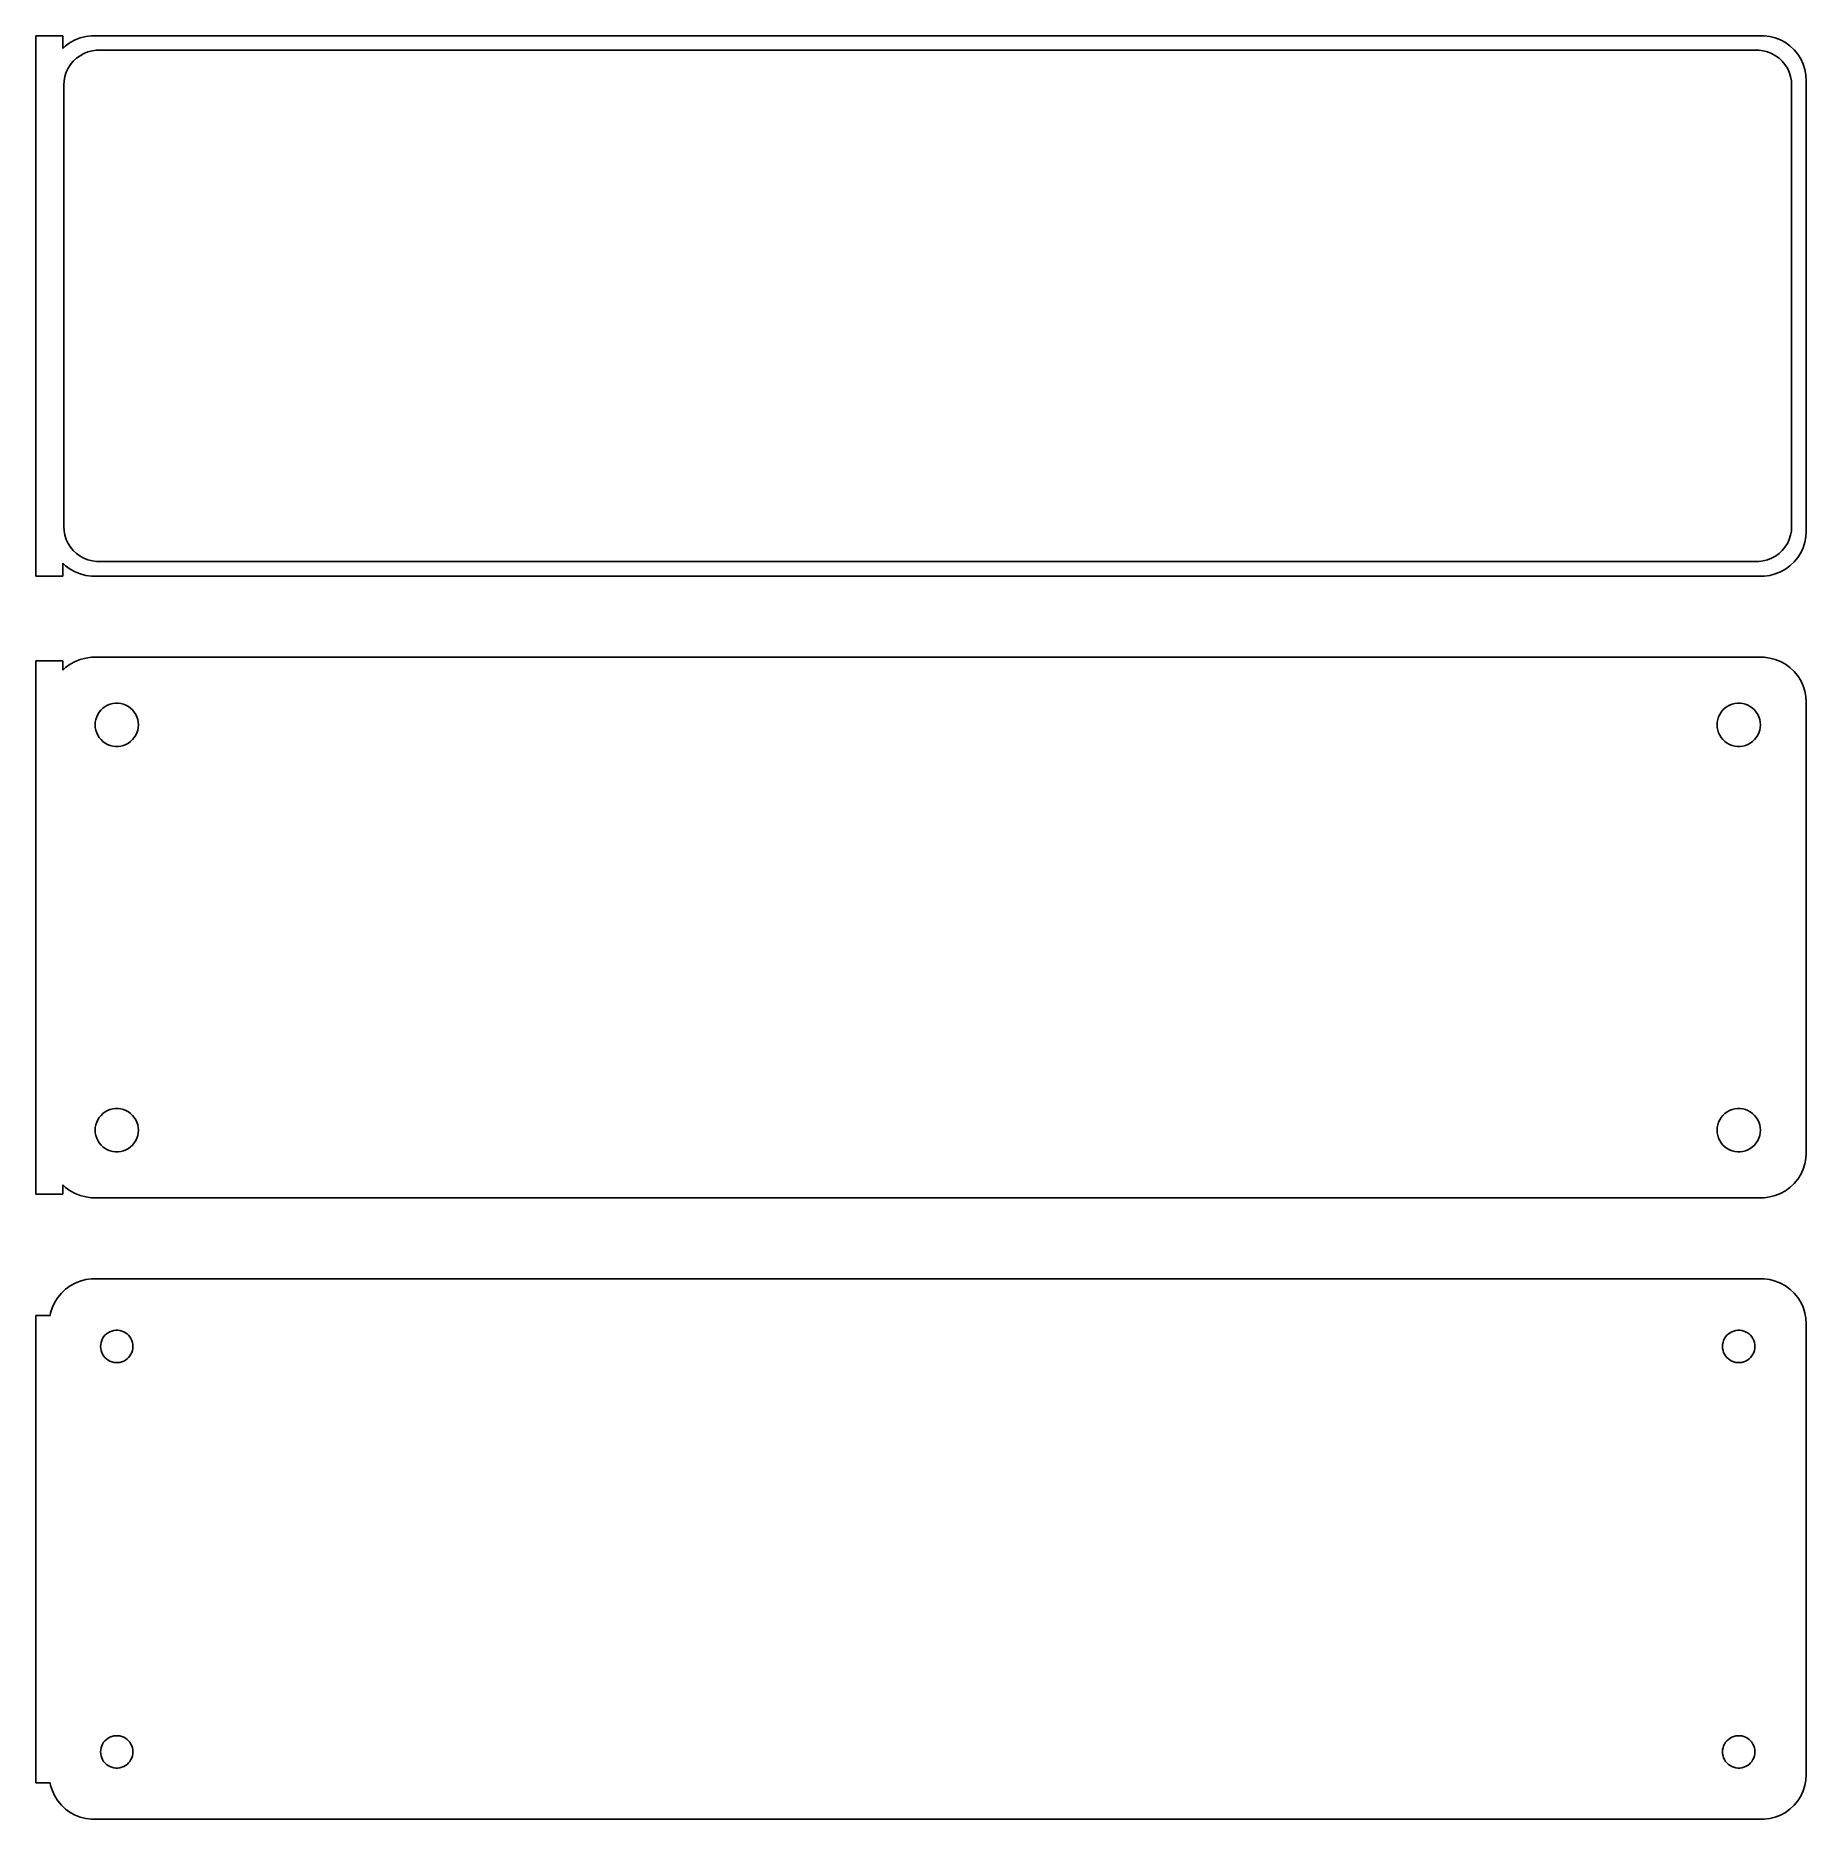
# Model space of a CAD drawing. Header units: metres. Extents: x -99 to 98, y 108 to 306.
import ezdxf

# ---------------------------------------------------------------- set-up
doc = ezdxf.new("R2010")
doc.units = ezdxf.units.M

msp = doc.modelspace()

# ---------------------------------------------------------------- linework, layer by layer
for p, q in [((-96, 305.99), (-99, 305.99)), ((-99, 305.99), (-99, 246.01)), ((-96, 304.559), (-96, 305.99)), ((-95.1791, 305.222), (-95.6871, 304.853)), ((-94.6289, 305.524), (-95.1791, 305.222)), ((-94.0451, 305.755), (-94.6289, 305.524)), ((-93.4369, 305.911), (-94.0451, 305.755)), ((-92.8139, 305.99), (-93.4369, 305.911)), ((92.8139, 305.99), (-92.8139, 305.99)), ((93.4369, 305.911), (92.8139, 305.99)), ((94.0451, 305.755), (93.4369, 305.911)), ((94.6289, 305.524), (94.0451, 305.755)), ((95.1791, 305.222), (94.6289, 305.524)), ((95.6871, 304.853), (95.1791, 305.222)), ((-95.6871, 304.853), (-96, 304.559)), ((-95.133, 302.776), (-94.823, 303.151)), ((-94.823, 303.151), (-94.4685, 303.484)), ((-94.4685, 303.484), (-94.0751, 303.77)), ((-94.0751, 303.77), (-93.6489, 304.004)), ((-93.6489, 304.004), (-93.1967, 304.183)), ((-93.1967, 304.183), (-92.7256, 304.304)), ((-92.7256, 304.304), (-92.2432, 304.365)), ((-92.2432, 304.365), (92.2432, 304.365)), ((92.2432, 304.365), (92.7256, 304.304)), ((92.7256, 304.304), (93.1967, 304.183)), ((93.1967, 304.183), (93.6489, 304.004)), ((93.6489, 304.004), (94.0751, 303.77)), ((94.0751, 303.77), (94.4685, 303.484)), ((94.4685, 303.484), (94.823, 303.151)), ((94.823, 303.151), (95.133, 302.776)), ((96.1448, 304.423), (95.6871, 304.853)), ((96.5451, 303.939), (96.1448, 304.423)), ((96.8815, 303.409), (96.5451, 303.939)), ((97.1489, 302.841), (96.8815, 303.409)), ((-95.8726, 300.5), (-95.8421, 300.985)), ((-95.8421, 300.985), (-95.751, 301.463)), ((-95.751, 301.463), (-95.6007, 301.926)), ((-95.6007, 301.926), (-95.3936, 302.366)), ((-95.3936, 302.366), (-95.133, 302.776)), ((95.133, 302.776), (95.3936, 302.366)), ((95.3936, 302.366), (95.6007, 301.926)), ((95.6007, 301.926), (95.751, 301.463)), ((95.751, 301.463), (95.8421, 300.985)), ((95.8421, 300.985), (95.8726, 300.5)), ((97.3429, 302.243), (97.1489, 302.841)), ((97.4606, 301.627), (97.3429, 302.243)), ((97.5, 301), (97.4606, 301.627)), ((97.5, 251), (97.5, 301)), ((-95.8726, 251.5), (-95.8726, 300.5)), ((95.8726, 300.5), (95.8726, 251.5)), ((-95.8421, 251.015), (-95.8726, 251.5)), ((95.8726, 251.5), (95.8421, 251.015)), ((-95.751, 250.537), (-95.8421, 251.015)), ((-95.6007, 250.074), (-95.751, 250.537)), ((-95.3936, 249.634), (-95.6007, 250.074)), ((-95.133, 249.224), (-95.3936, 249.634)), ((95.3936, 249.634), (95.133, 249.224)), ((95.6007, 250.074), (95.3936, 249.634)), ((95.751, 250.537), (95.6007, 250.074)), ((95.8421, 251.015), (95.751, 250.537)), ((97.1489, 249.159), (97.3429, 249.757)), ((97.3429, 249.757), (97.4606, 250.373)), ((97.4606, 250.373), (97.5, 251)), ((-94.823, 248.849), (-95.133, 249.224)), ((-94.4685, 248.516), (-94.823, 248.849)), ((-94.0751, 248.23), (-94.4685, 248.516)), ((-93.6489, 247.996), (-94.0751, 248.23)), ((-93.1967, 247.817), (-93.6489, 247.996)), ((-92.7256, 247.696), (-93.1967, 247.817)), ((-92.2432, 247.635), (-92.7256, 247.696)), ((92.2432, 247.635), (-92.2432, 247.635)), ((92.7256, 247.696), (92.2432, 247.635)), ((93.1967, 247.817), (92.7256, 247.696)), ((93.6489, 247.996), (93.1967, 247.817)), ((94.0751, 248.23), (93.6489, 247.996)), ((94.4685, 248.516), (94.0751, 248.23)), ((94.823, 248.849), (94.4685, 248.516)), ((95.133, 249.224), (94.823, 248.849)), ((95.6871, 247.147), (96.1448, 247.577)), ((96.1448, 247.577), (96.5451, 248.061)), ((96.5451, 248.061), (96.8815, 248.591)), ((96.8815, 248.591), (97.1489, 249.159)), ((-99, 246.01), (-96, 246.01)), ((-96, 247.441), (-95.6871, 247.147)), ((-96, 246.01), (-96, 247.441)), ((-95.6871, 247.147), (-95.1791, 246.778)), ((-95.1791, 246.778), (-94.6289, 246.476)), ((-94.6289, 246.476), (-94.0451, 246.245)), ((-94.0451, 246.245), (-93.4369, 246.089)), ((-93.4369, 246.089), (-92.8139, 246.01)), ((-92.8139, 246.01), (92.8139, 246.01)), ((92.8139, 246.01), (93.4369, 246.089)), ((93.4369, 246.089), (94.0451, 246.245)), ((94.0451, 246.245), (94.6289, 246.476)), ((94.6289, 246.476), (95.1791, 246.778)), ((95.1791, 246.778), (95.6871, 247.147)), ((-96, 236.615), (-99, 236.615)), ((-99, 236.615), (-99, 177.385)), ((-96, 235.559), (-96, 236.615)), ((-95.6871, 235.853), (-96, 235.559)), ((-95.1791, 236.222), (-95.6871, 235.853)), ((-94.6289, 236.524), (-95.1791, 236.222)), ((-94.0451, 236.755), (-94.6289, 236.524)), ((-93.4369, 236.911), (-94.0451, 236.755)), ((-92.8139, 236.99), (-93.4369, 236.911)), ((92.8139, 236.99), (-92.8139, 236.99)), ((93.4369, 236.911), (92.8139, 236.99)), ((94.0451, 236.755), (93.4369, 236.911)), ((94.6289, 236.524), (94.0451, 236.755)), ((95.1791, 236.222), (94.6289, 236.524)), ((95.6871, 235.853), (95.1791, 236.222)), ((96.1448, 235.423), (95.6871, 235.853)), ((96.5451, 234.939), (96.1448, 235.423)), ((96.8815, 234.409), (96.5451, 234.939)), ((97.1489, 233.841), (96.8815, 234.409)), ((97.3429, 233.243), (97.1489, 233.841)), ((-91.286, 231.526), (-91.0219, 231.672)), ((-91.0219, 231.672), (-90.7416, 231.783)), ((-90.7416, 231.783), (-90.4497, 231.857)), ((-90.4497, 231.857), (-90.1507, 231.895)), ((-90.1507, 231.895), (-89.8493, 231.895)), ((-89.8493, 231.895), (-89.5503, 231.857)), ((-89.5503, 231.857), (-89.2584, 231.783)), ((-89.2584, 231.783), (-88.9781, 231.672)), ((-88.9781, 231.672), (-88.714, 231.526)), ((88.714, 231.526), (88.9781, 231.672)), ((88.9781, 231.672), (89.2584, 231.783)), ((89.2584, 231.783), (89.5503, 231.857)), ((89.5503, 231.857), (89.8493, 231.895)), ((89.8493, 231.895), (90.1507, 231.895)), ((90.1507, 231.895), (90.4497, 231.857)), ((90.4497, 231.857), (90.7416, 231.783)), ((90.7416, 231.783), (91.0219, 231.672)), ((91.0219, 231.672), (91.286, 231.526)), ((97.4606, 232.627), (97.3429, 233.243)), ((97.5, 232), (97.4606, 232.627)), ((97.5, 182), (97.5, 232)), ((-92.4, 229.5), (-92.3811, 229.801)), ((-92.3811, 229.801), (-92.3246, 230.097)), ((-92.3246, 230.097), (-92.2315, 230.383)), ((-92.2315, 230.383), (-92.1031, 230.656)), ((-92.1031, 230.656), (-91.9416, 230.911)), ((-91.9416, 230.911), (-91.7495, 231.143)), ((-91.7495, 231.143), (-91.5298, 231.349)), ((-91.5298, 231.349), (-91.286, 231.526)), ((-88.714, 231.526), (-88.4702, 231.349)), ((-88.4702, 231.349), (-88.2505, 231.143)), ((-88.2505, 231.143), (-88.0583, 230.911)), ((-88.0583, 230.911), (-87.8969, 230.656)), ((-87.8969, 230.656), (-87.7685, 230.383)), ((-87.7685, 230.383), (-87.6754, 230.097)), ((-87.6754, 230.097), (-87.6189, 229.801)), ((-87.6189, 229.801), (-87.6, 229.5)), ((87.6, 229.5), (87.6189, 229.801)), ((87.6189, 229.801), (87.6754, 230.097)), ((87.6754, 230.097), (87.7685, 230.383)), ((87.7685, 230.383), (87.8969, 230.656)), ((87.8969, 230.656), (88.0583, 230.911)), ((88.0583, 230.911), (88.2505, 231.143)), ((88.2505, 231.143), (88.4702, 231.349)), ((88.4702, 231.349), (88.714, 231.526)), ((91.286, 231.526), (91.5298, 231.349)), ((91.5298, 231.349), (91.7495, 231.143)), ((91.7495, 231.143), (91.9416, 230.911)), ((91.9416, 230.911), (92.1031, 230.656)), ((92.1031, 230.656), (92.2315, 230.383)), ((92.2315, 230.383), (92.3246, 230.097)), ((92.3246, 230.097), (92.3811, 229.801)), ((92.3811, 229.801), (92.4, 229.5)), ((-92.3811, 229.199), (-92.4, 229.5)), ((-92.3246, 228.903), (-92.3811, 229.199)), ((-92.2315, 228.617), (-92.3246, 228.903)), ((-92.1031, 228.344), (-92.2315, 228.617)), ((-91.9416, 228.089), (-92.1031, 228.344)), ((-91.7495, 227.857), (-91.9416, 228.089)), ((-91.5298, 227.651), (-91.7495, 227.857)), ((-88.2505, 227.857), (-88.4702, 227.651)), ((-88.0583, 228.089), (-88.2505, 227.857)), ((-87.8969, 228.344), (-88.0583, 228.089)), ((-87.7685, 228.617), (-87.8969, 228.344)), ((-87.6754, 228.903), (-87.7685, 228.617)), ((-87.6189, 229.199), (-87.6754, 228.903)), ((-87.6, 229.5), (-87.6189, 229.199)), ((87.6189, 229.199), (87.6, 229.5)), ((87.6754, 228.903), (87.6189, 229.199)), ((87.7685, 228.617), (87.6754, 228.903)), ((87.8969, 228.344), (87.7685, 228.617)), ((88.0583, 228.089), (87.8969, 228.344)), ((88.2505, 227.857), (88.0583, 228.089)), ((88.4702, 227.651), (88.2505, 227.857)), ((91.7495, 227.857), (91.5298, 227.651)), ((91.9416, 228.089), (91.7495, 227.857)), ((92.1031, 228.344), (91.9416, 228.089)), ((92.2315, 228.617), (92.1031, 228.344)), ((92.3246, 228.903), (92.2315, 228.617)), ((92.3811, 229.199), (92.3246, 228.903)), ((92.4, 229.5), (92.3811, 229.199)), ((-91.286, 227.474), (-91.5298, 227.651)), ((-91.0219, 227.328), (-91.286, 227.474)), ((-90.7416, 227.217), (-91.0219, 227.328)), ((-90.4497, 227.143), (-90.7416, 227.217)), ((-90.1507, 227.105), (-90.4497, 227.143)), ((-89.8493, 227.105), (-90.1507, 227.105)), ((-89.5503, 227.143), (-89.8493, 227.105)), ((-89.2584, 227.217), (-89.5503, 227.143)), ((-88.9781, 227.328), (-89.2584, 227.217)), ((-88.714, 227.474), (-88.9781, 227.328)), ((-88.4702, 227.651), (-88.714, 227.474)), ((88.714, 227.474), (88.4702, 227.651)), ((88.9781, 227.328), (88.714, 227.474)), ((89.2584, 227.217), (88.9781, 227.328)), ((89.5503, 227.143), (89.2584, 227.217)), ((89.8493, 227.105), (89.5503, 227.143)), ((90.1507, 227.105), (89.8493, 227.105)), ((90.4497, 227.143), (90.1507, 227.105)), ((90.7416, 227.217), (90.4497, 227.143)), ((91.0219, 227.328), (90.7416, 227.217)), ((91.286, 227.474), (91.0219, 227.328)), ((91.5298, 227.651), (91.286, 227.474)), ((-91.9416, 185.911), (-91.7495, 186.143)), ((-91.7495, 186.143), (-91.5298, 186.349)), ((-91.5298, 186.349), (-91.286, 186.526)), ((-91.286, 186.526), (-91.0219, 186.672)), ((-91.0219, 186.672), (-90.7416, 186.783)), ((-90.7416, 186.783), (-90.4497, 186.857)), ((-90.4497, 186.857), (-90.1507, 186.895)), ((-90.1507, 186.895), (-89.8493, 186.895)), ((-89.8493, 186.895), (-89.5503, 186.857)), ((-89.5503, 186.857), (-89.2584, 186.783)), ((-89.2584, 186.783), (-88.9781, 186.672)), ((-88.9781, 186.672), (-88.714, 186.526)), ((-88.714, 186.526), (-88.4702, 186.349)), ((-88.4702, 186.349), (-88.2505, 186.143)), ((-88.2505, 186.143), (-88.0583, 185.911)), ((88.0583, 185.911), (88.2505, 186.143)), ((88.2505, 186.143), (88.4702, 186.349)), ((88.4702, 186.349), (88.714, 186.526)), ((88.714, 186.526), (88.9781, 186.672)), ((88.9781, 186.672), (89.2584, 186.783)), ((89.2584, 186.783), (89.5503, 186.857)), ((89.5503, 186.857), (89.8493, 186.895)), ((89.8493, 186.895), (90.1507, 186.895)), ((90.1507, 186.895), (90.4497, 186.857)), ((90.4497, 186.857), (90.7416, 186.783)), ((90.7416, 186.783), (91.0219, 186.672)), ((91.0219, 186.672), (91.286, 186.526)), ((91.286, 186.526), (91.5298, 186.349)), ((91.5298, 186.349), (91.7495, 186.143)), ((91.7495, 186.143), (91.9416, 185.911)), ((-92.4, 184.5), (-92.3811, 184.801)), ((-92.3811, 184.199), (-92.4, 184.5)), ((-92.3811, 184.801), (-92.3246, 185.097)), ((-92.3246, 183.903), (-92.3811, 184.199)), ((-92.3246, 185.097), (-92.2315, 185.383)), ((-92.2315, 185.383), (-92.1031, 185.656)), ((-92.1031, 185.656), (-91.9416, 185.911)), ((-88.0583, 185.911), (-87.8969, 185.656)), ((-87.8969, 185.656), (-87.7685, 185.383)), ((-87.7685, 185.383), (-87.6754, 185.097)), ((-87.6754, 185.097), (-87.6189, 184.801)), ((-87.6189, 184.199), (-87.6754, 183.903)), ((-87.6189, 184.801), (-87.6, 184.5)), ((-87.6, 184.5), (-87.6189, 184.199)), ((87.6, 184.5), (87.6189, 184.801)), ((87.6189, 184.199), (87.6, 184.5)), ((87.6189, 184.801), (87.6754, 185.097)), ((87.6754, 183.903), (87.6189, 184.199)), ((87.6754, 185.097), (87.7685, 185.383)), ((87.7685, 185.383), (87.8969, 185.656)), ((87.8969, 185.656), (88.0583, 185.911)), ((91.9416, 185.911), (92.1031, 185.656)), ((92.1031, 185.656), (92.2315, 185.383)), ((92.2315, 185.383), (92.3246, 185.097)), ((92.3246, 185.097), (92.3811, 184.801)), ((92.3811, 184.199), (92.3246, 183.903)), ((92.3811, 184.801), (92.4, 184.5)), ((92.4, 184.5), (92.3811, 184.199)), ((-92.2315, 183.617), (-92.3246, 183.903)), ((-92.1031, 183.344), (-92.2315, 183.617)), ((-91.9416, 183.089), (-92.1031, 183.344)), ((-91.7495, 182.857), (-91.9416, 183.089)), ((-91.5298, 182.651), (-91.7495, 182.857)), ((-91.286, 182.474), (-91.5298, 182.651)), ((-91.0219, 182.328), (-91.286, 182.474)), ((-90.7416, 182.217), (-91.0219, 182.328)), ((-90.4497, 182.143), (-90.7416, 182.217)), ((-90.1507, 182.105), (-90.4497, 182.143)), ((-89.5503, 182.143), (-89.8493, 182.105)), ((-89.2584, 182.217), (-89.5503, 182.143)), ((-88.9781, 182.328), (-89.2584, 182.217)), ((-88.714, 182.474), (-88.9781, 182.328)), ((-88.4702, 182.651), (-88.714, 182.474)), ((-88.2505, 182.857), (-88.4702, 182.651)), ((-88.0583, 183.089), (-88.2505, 182.857)), ((-87.8969, 183.344), (-88.0583, 183.089)), ((-87.7685, 183.617), (-87.8969, 183.344)), ((-87.6754, 183.903), (-87.7685, 183.617)), ((87.7685, 183.617), (87.6754, 183.903)), ((87.8969, 183.344), (87.7685, 183.617)), ((88.0583, 183.089), (87.8969, 183.344)), ((88.2505, 182.857), (88.0583, 183.089)), ((88.4702, 182.651), (88.2505, 182.857)), ((88.714, 182.474), (88.4702, 182.651)), ((88.9781, 182.328), (88.714, 182.474)), ((89.2584, 182.217), (88.9781, 182.328)), ((89.5503, 182.143), (89.2584, 182.217)), ((89.8493, 182.105), (89.5503, 182.143)), ((90.4497, 182.143), (90.1507, 182.105)), ((90.7416, 182.217), (90.4497, 182.143)), ((91.0219, 182.328), (90.7416, 182.217)), ((91.286, 182.474), (91.0219, 182.328)), ((91.5298, 182.651), (91.286, 182.474)), ((91.7495, 182.857), (91.5298, 182.651)), ((91.9416, 183.089), (91.7495, 182.857)), ((92.1031, 183.344), (91.9416, 183.089)), ((92.2315, 183.617), (92.1031, 183.344)), ((92.3246, 183.903), (92.2315, 183.617)), ((-89.8493, 182.105), (-90.1507, 182.105)), ((90.1507, 182.105), (89.8493, 182.105)), ((97.1489, 180.159), (97.3429, 180.757)), ((97.3429, 180.757), (97.4606, 181.373)), ((97.4606, 181.373), (97.5, 182)), ((-96, 177.385), (-96, 178.441)), ((-96, 178.441), (-95.6871, 178.147)), ((95.6871, 178.147), (96.1448, 178.577)), ((96.1448, 178.577), (96.5451, 179.061)), ((96.5451, 179.061), (96.8815, 179.591)), ((96.8815, 179.591), (97.1489, 180.159)), ((-99, 177.385), (-96, 177.385)), ((-95.6871, 178.147), (-95.1791, 177.778)), ((-95.1791, 177.778), (-94.6289, 177.476)), ((-94.6289, 177.476), (-94.0451, 177.245)), ((-94.0451, 177.245), (-93.4369, 177.089)), ((-93.4369, 177.089), (-92.8139, 177.01)), ((-92.8139, 177.01), (92.8139, 177.01)), ((92.8139, 177.01), (93.4369, 177.089)), ((93.4369, 177.089), (94.0451, 177.245)), ((94.0451, 177.245), (94.6289, 177.476)), ((94.6289, 177.476), (95.1791, 177.778)), ((95.1791, 177.778), (95.6871, 178.147)), ((-96.1448, 166.423), (-96.5451, 165.939)), ((-95.6871, 166.853), (-96.1448, 166.423)), ((-95.1791, 167.222), (-95.6871, 166.853)), ((-94.6289, 167.524), (-95.1791, 167.222)), ((-94.0451, 167.755), (-94.6289, 167.524)), ((-93.4369, 167.911), (-94.0451, 167.755)), ((-92.8139, 167.99), (-93.4369, 167.911)), ((92.8139, 167.99), (-92.8139, 167.99)), ((93.4369, 167.911), (92.8139, 167.99)), ((94.0451, 167.755), (93.4369, 167.911)), ((94.6289, 167.524), (94.0451, 167.755)), ((95.1791, 167.222), (94.6289, 167.524)), ((95.6871, 166.853), (95.1791, 167.222)), ((96.1448, 166.423), (95.6871, 166.853)), ((96.5451, 165.939), (96.1448, 166.423)), ((-97.1489, 164.841), (-97.3429, 164.243)), ((-96.8815, 165.409), (-97.1489, 164.841)), ((-96.5451, 165.939), (-96.8815, 165.409)), ((96.8815, 165.409), (96.5451, 165.939)), ((97.1489, 164.841), (96.8815, 165.409)), ((97.3429, 164.243), (97.1489, 164.841)), ((-97.4, 163.944), (-99, 163.944)), ((-99, 163.944), (-99, 112.056)), ((-97.3429, 164.243), (-97.4, 163.944)), ((97.4606, 163.627), (97.3429, 164.243)), ((97.5, 163), (97.4606, 163.627)), ((97.5, 113), (97.5, 163)), ((-91.8, 160.5), (-91.7858, 160.726)), ((-91.7858, 160.274), (-91.8, 160.5)), ((-91.7858, 160.726), (-91.7434, 160.948)), ((-91.7434, 160.948), (-91.6736, 161.163)), ((-91.6736, 161.163), (-91.5773, 161.367)), ((-91.5773, 161.367), (-91.4562, 161.558)), ((-91.4562, 161.558), (-91.3121, 161.732)), ((-91.3121, 161.732), (-91.1474, 161.887)), ((-91.1474, 161.887), (-90.9645, 162.02)), ((-90.9645, 162.02), (-90.7664, 162.129)), ((-90.7664, 162.129), (-90.5562, 162.212)), ((-90.5562, 162.212), (-90.3373, 162.268)), ((-90.3373, 162.268), (-90.113, 162.296)), ((-90.113, 162.296), (-89.887, 162.296)), ((-89.887, 162.296), (-89.6627, 162.268)), ((-89.6627, 162.268), (-89.4438, 162.212)), ((-89.4438, 162.212), (-89.2336, 162.129)), ((-89.2336, 162.129), (-89.0355, 162.02)), ((-89.0355, 162.02), (-88.8526, 161.887)), ((-88.8526, 161.887), (-88.6879, 161.732)), ((-88.6879, 161.732), (-88.5438, 161.558)), ((-88.5438, 161.558), (-88.4226, 161.367)), ((-88.4226, 161.367), (-88.3264, 161.163)), ((-88.3264, 161.163), (-88.2565, 160.948)), ((-88.2565, 160.948), (-88.2142, 160.726)), ((-88.2142, 160.726), (-88.2, 160.5)), ((-88.2, 160.5), (-88.2142, 160.274)), ((88.2, 160.5), (88.2142, 160.726)), ((88.2142, 160.274), (88.2, 160.5)), ((88.2142, 160.726), (88.2565, 160.948)), ((88.2565, 160.948), (88.3264, 161.163)), ((88.3264, 161.163), (88.4226, 161.367)), ((88.4226, 161.367), (88.5438, 161.558)), ((88.5438, 161.558), (88.6879, 161.732)), ((88.6879, 161.732), (88.8526, 161.887)), ((88.8526, 161.887), (89.0355, 162.02)), ((89.0355, 162.02), (89.2336, 162.129)), ((89.2336, 162.129), (89.4438, 162.212)), ((89.4438, 162.212), (89.6627, 162.268)), ((89.6627, 162.268), (89.887, 162.296)), ((89.887, 162.296), (90.113, 162.296)), ((90.113, 162.296), (90.3373, 162.268)), ((90.3373, 162.268), (90.5562, 162.212)), ((90.5562, 162.212), (90.7664, 162.129)), ((90.7664, 162.129), (90.9645, 162.02)), ((90.9645, 162.02), (91.1474, 161.887)), ((91.1474, 161.887), (91.3121, 161.732)), ((91.3121, 161.732), (91.4562, 161.558)), ((91.4562, 161.558), (91.5773, 161.367)), ((91.5773, 161.367), (91.6736, 161.163)), ((91.6736, 161.163), (91.7434, 160.948)), ((91.7434, 160.948), (91.7858, 160.726)), ((91.7858, 160.726), (91.8, 160.5)), ((91.8, 160.5), (91.7858, 160.274)), ((-91.7434, 160.052), (-91.7858, 160.274)), ((-91.6736, 159.837), (-91.7434, 160.052)), ((-91.5773, 159.633), (-91.6736, 159.837)), ((-91.4562, 159.442), (-91.5773, 159.633)), ((-91.3121, 159.268), (-91.4562, 159.442)), ((-91.1474, 159.113), (-91.3121, 159.268)), ((-90.9645, 158.98), (-91.1474, 159.113)), ((-90.7664, 158.871), (-90.9645, 158.98)), ((-90.5562, 158.788), (-90.7664, 158.871)), ((-90.3373, 158.732), (-90.5562, 158.788)), ((-90.113, 158.704), (-90.3373, 158.732)), ((-89.887, 158.704), (-90.113, 158.704)), ((-89.6627, 158.732), (-89.887, 158.704)), ((-89.4438, 158.788), (-89.6627, 158.732)), ((-89.2336, 158.871), (-89.4438, 158.788)), ((-89.0355, 158.98), (-89.2336, 158.871)), ((-88.8526, 159.113), (-89.0355, 158.98)), ((-88.6879, 159.268), (-88.8526, 159.113)), ((-88.5438, 159.442), (-88.6879, 159.268)), ((-88.4226, 159.633), (-88.5438, 159.442)), ((-88.3264, 159.837), (-88.4226, 159.633)), ((-88.2565, 160.052), (-88.3264, 159.837)), ((-88.2142, 160.274), (-88.2565, 160.052)), ((88.2565, 160.052), (88.2142, 160.274)), ((88.3264, 159.837), (88.2565, 160.052)), ((88.4226, 159.633), (88.3264, 159.837)), ((88.5438, 159.442), (88.4226, 159.633)), ((88.6879, 159.268), (88.5438, 159.442)), ((88.8526, 159.113), (88.6879, 159.268)), ((89.0355, 158.98), (88.8526, 159.113)), ((89.2336, 158.871), (89.0355, 158.98)), ((89.4438, 158.788), (89.2336, 158.871)), ((89.6627, 158.732), (89.4438, 158.788)), ((89.887, 158.704), (89.6627, 158.732)), ((90.113, 158.704), (89.887, 158.704)), ((90.3373, 158.732), (90.113, 158.704)), ((90.5562, 158.788), (90.3373, 158.732)), ((90.7664, 158.871), (90.5562, 158.788)), ((90.9645, 158.98), (90.7664, 158.871)), ((91.1474, 159.113), (90.9645, 158.98)), ((91.3121, 159.268), (91.1474, 159.113)), ((91.4562, 159.442), (91.3121, 159.268)), ((91.5773, 159.633), (91.4562, 159.442)), ((91.6736, 159.837), (91.5773, 159.633)), ((91.7434, 160.052), (91.6736, 159.837)), ((91.7858, 160.274), (91.7434, 160.052)), ((-91.3121, 116.732), (-91.1474, 116.887)), ((-91.1474, 116.887), (-90.9645, 117.02)), ((-90.9645, 117.02), (-90.7664, 117.129)), ((-90.7664, 117.129), (-90.5562, 117.212)), ((-90.5562, 117.212), (-90.3373, 117.268)), ((-90.3373, 117.268), (-90.113, 117.296)), ((-90.113, 117.296), (-89.887, 117.296)), ((-89.887, 117.296), (-89.6627, 117.268)), ((-89.6627, 117.268), (-89.4438, 117.212)), ((-89.4438, 117.212), (-89.2336, 117.129)), ((-89.2336, 117.129), (-89.0355, 117.02)), ((-89.0355, 117.02), (-88.8526, 116.887)), ((-88.8526, 116.887), (-88.6879, 116.732)), ((88.6879, 116.732), (88.8526, 116.887)), ((88.8526, 116.887), (89.0355, 117.02)), ((89.0355, 117.02), (89.2336, 117.129)), ((89.2336, 117.129), (89.4438, 117.212)), ((89.4438, 117.212), (89.6627, 117.268)), ((89.6627, 117.268), (89.887, 117.296)), ((89.887, 117.296), (90.113, 117.296)), ((90.113, 117.296), (90.3373, 117.268)), ((90.3373, 117.268), (90.5562, 117.212)), ((90.5562, 117.212), (90.7664, 117.129)), ((90.7664, 117.129), (90.9645, 117.02)), ((90.9645, 117.02), (91.1474, 116.887)), ((91.1474, 116.887), (91.3121, 116.732)), ((-91.8, 115.5), (-91.7858, 115.726)), ((-91.7858, 115.274), (-91.8, 115.5)), ((-91.7858, 115.726), (-91.7434, 115.948)), ((-91.7434, 115.052), (-91.7858, 115.274)), ((-91.7434, 115.948), (-91.6736, 116.163)), ((-91.6736, 114.837), (-91.7434, 115.052)), ((-91.6736, 116.163), (-91.5773, 116.367)), ((-91.5773, 114.633), (-91.6736, 114.837)), ((-91.5773, 116.367), (-91.4562, 116.558)), ((-91.4562, 116.558), (-91.3121, 116.732)), ((-88.6879, 116.732), (-88.5438, 116.558)), ((-88.5438, 116.558), (-88.4226, 116.367)), ((-88.4226, 116.367), (-88.3264, 116.163)), ((-88.3264, 114.837), (-88.4226, 114.633)), ((-88.3264, 116.163), (-88.2565, 115.948)), ((-88.2565, 115.052), (-88.3264, 114.837)), ((-88.2565, 115.948), (-88.2142, 115.726)), ((-88.2142, 115.274), (-88.2565, 115.052)), ((-88.2142, 115.726), (-88.2, 115.5)), ((-88.2, 115.5), (-88.2142, 115.274)), ((88.2, 115.5), (88.2142, 115.726)), ((88.2142, 115.274), (88.2, 115.5)), ((88.2142, 115.726), (88.2565, 115.948)), ((88.2565, 115.052), (88.2142, 115.274)), ((88.2565, 115.948), (88.3264, 116.163)), ((88.3264, 114.837), (88.2565, 115.052)), ((88.3264, 116.163), (88.4226, 116.367)), ((88.4226, 114.633), (88.3264, 114.837)), ((88.4226, 116.367), (88.5438, 116.558)), ((88.5438, 116.558), (88.6879, 116.732)), ((91.3121, 116.732), (91.4562, 116.558)), ((91.4562, 116.558), (91.5773, 116.367)), ((91.5773, 116.367), (91.6736, 116.163)), ((91.6736, 114.837), (91.5773, 114.633)), ((91.6736, 116.163), (91.7434, 115.948)), ((91.7434, 115.052), (91.6736, 114.837)), ((91.7434, 115.948), (91.7858, 115.726)), ((91.7858, 115.274), (91.7434, 115.052)), ((91.7858, 115.726), (91.8, 115.5)), ((91.8, 115.5), (91.7858, 115.274)), ((-91.4562, 114.442), (-91.5773, 114.633)), ((-91.3121, 114.268), (-91.4562, 114.442)), ((-91.1474, 114.113), (-91.3121, 114.268)), ((-90.9645, 113.98), (-91.1474, 114.113)), ((-90.7664, 113.871), (-90.9645, 113.98)), ((-90.5562, 113.788), (-90.7664, 113.871)), ((-90.3373, 113.732), (-90.5562, 113.788)), ((-90.113, 113.704), (-90.3373, 113.732)), ((-89.887, 113.704), (-90.113, 113.704)), ((-89.6627, 113.732), (-89.887, 113.704)), ((-89.4438, 113.788), (-89.6627, 113.732)), ((-89.2336, 113.871), (-89.4438, 113.788)), ((-89.0355, 113.98), (-89.2336, 113.871)), ((-88.8526, 114.113), (-89.0355, 113.98)), ((-88.6879, 114.268), (-88.8526, 114.113)), ((-88.5438, 114.442), (-88.6879, 114.268)), ((-88.4226, 114.633), (-88.5438, 114.442)), ((88.5438, 114.442), (88.4226, 114.633)), ((88.6879, 114.268), (88.5438, 114.442)), ((88.8526, 114.113), (88.6879, 114.268)), ((89.0355, 113.98), (88.8526, 114.113)), ((89.2336, 113.871), (89.0355, 113.98)), ((89.4438, 113.788), (89.2336, 113.871)), ((89.6627, 113.732), (89.4438, 113.788)), ((89.887, 113.704), (89.6627, 113.732)), ((90.113, 113.704), (89.887, 113.704)), ((90.3373, 113.732), (90.113, 113.704)), ((90.5562, 113.788), (90.3373, 113.732)), ((90.7664, 113.871), (90.5562, 113.788)), ((90.9645, 113.98), (90.7664, 113.871)), ((91.1474, 114.113), (90.9645, 113.98)), ((91.3121, 114.268), (91.1474, 114.113)), ((91.4562, 114.442), (91.3121, 114.268)), ((91.5773, 114.633), (91.4562, 114.442)), ((97.4606, 112.373), (97.5, 113)), ((-99, 112.056), (-97.4, 112.056)), ((-97.4, 112.056), (-97.3429, 111.757)), ((-97.3429, 111.757), (-97.1489, 111.159)), ((-97.1489, 111.159), (-96.8815, 110.591)), ((96.8815, 110.591), (97.1489, 111.159)), ((97.1489, 111.159), (97.3429, 111.757)), ((97.3429, 111.757), (97.4606, 112.373)), ((-96.8815, 110.591), (-96.5451, 110.061)), ((-96.5451, 110.061), (-96.1448, 109.577)), ((-96.1448, 109.577), (-95.6871, 109.147)), ((-95.6871, 109.147), (-95.1791, 108.778)), ((95.1791, 108.778), (95.6871, 109.147)), ((95.6871, 109.147), (96.1448, 109.577)), ((96.1448, 109.577), (96.5451, 110.061)), ((96.5451, 110.061), (96.8815, 110.591)), ((-95.1791, 108.778), (-94.6289, 108.476)), ((-94.6289, 108.476), (-94.0451, 108.245)), ((-94.0451, 108.245), (-93.4369, 108.089)), ((-93.4369, 108.089), (-92.8139, 108.01)), ((-92.8139, 108.01), (92.8139, 108.01)), ((92.8139, 108.01), (93.4369, 108.089)), ((93.4369, 108.089), (94.0451, 108.245)), ((94.0451, 108.245), (94.6289, 108.476)), ((94.6289, 108.476), (95.1791, 108.778))]:
    msp.add_line(p, q)

doc.saveas('drawing.dxf')
